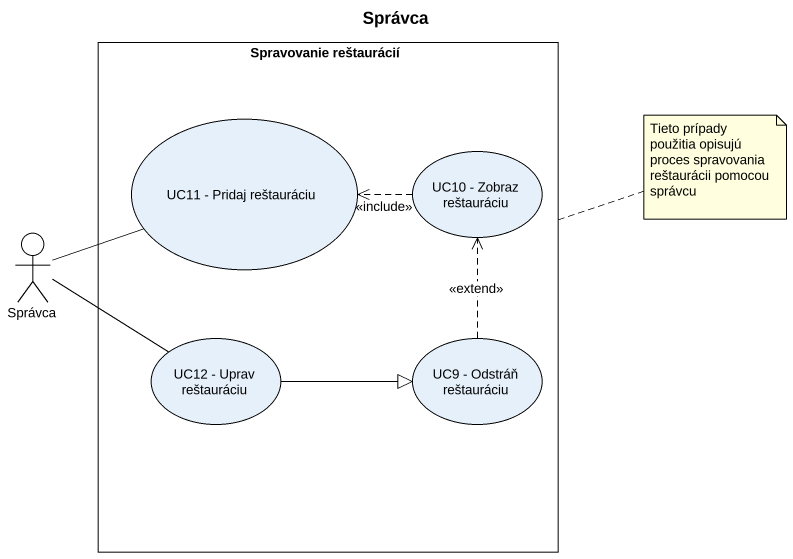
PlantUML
@startuml
title Správca
rectangle "Spravovanie reštaurácií" as Spravovanie_reštaurácií {
  usecase "UC11 - Pridaj reštauráciu" as UC11_Pridaj_reštauráciu
  usecase "UC10 - Zobraz reštauráciu" as UC10_Zobraz_reštauráciu
  usecase "UC12 - Uprav reštauráciu" as UC12_Uprav_reštauráciu
  usecase "UC9 - Odstráň reštauráciu" as UC9_Odstráň_reštauráciu
}
actor Správca
UC10_Zobraz_reštauráciu .left.> UC11_Pridaj_reštauráciu : <<include>>
Správca -right- UC11_Pridaj_reštauráciu
Správca -right- UC12_Uprav_reštauráciu
UC12_Uprav_reštauráciu -right-|> UC9_Odstráň_reštauráciu
UC9_Odstráň_reštauráciu .up.> UC10_Zobraz_reštauráciu : <<extend>>
note right of Spravovanie_reštaurácií : Tieto prípady použitia opisujú proces spravovania reštaurácii pomocou správcu
@enduml
